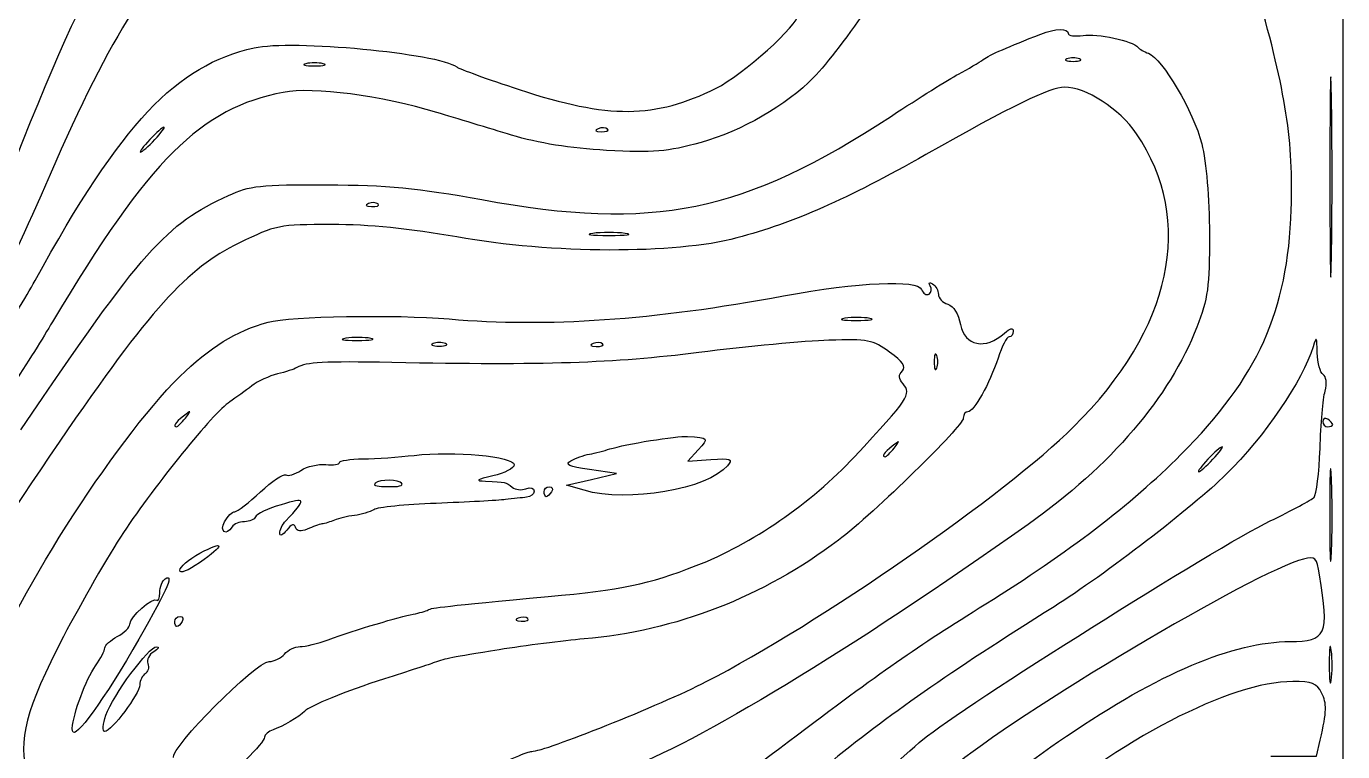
# Model space of a CAD drawing. Extents: x 32 to 2531, y 46 to 1398.
# Drawn here: x 2179.3 to 2531, y 520.3 to 713.9 of the extents above; entities that cross this region are included whole.
import ezdxf

# ---------------------------------------------------------------- set-up
doc = ezdxf.new("R2010")
doc.units = 0
doc.layers.add('Image', color=7, linetype='CONTINUOUS')

msp = doc.modelspace()

# ---------------------------------------------------------------- linework, layer by layer
at = {"layer": 'Image', "color": 7}
for points in [[(32.319879, 721.65756), (32.319879, 1397.653213), (1281.6532, 1397.653213), (2530.9865, 1397.653213), (2530.9865, 721.65312), (2530.9865, 45.6531), (1281.6532, 45.6531), (32.319879, 45.6531), (32.319879, 721.64876)], [(2258.6532, 703.90565)], [(2460.6532, 705.20289)], [(2527.9841, 695.31988)], [(2334.6255, 686.45872)], [(2213.6532, 683.65321)], [(2273.2921, 666.45869)], [(2339.3199, 658.61772)], [(2404.6715, 635.925)], [(2271.3381, 630.59167)], [(2291.3199, 629.20292)], [(2333.2921, 629.12537)], [(2422.5363, 625.98655)], [(2221.8233, 609.31988)], [(2528.3199, 607.57452)], [(2411.1567, 601.31988)], [(2496.3199, 598.31988)], [(2279.1723, 592.17687)], [(2317.6532, 589.65321)], [(2328.3199, 590.02716)], [(2247.0289, 578.55797)], [(2313.2921, 555.79205)], [(2218.9865, 554.98655)], [(2200.62, 529.98655)], [(2191.616, 526.43672)]]:
    msp.add_lwpolyline(points, close=True, dxfattribs=at)
for points in [[(2358.8576, 600.84925), (2356.0147, 597.82308), (2362.1904, 598.23595)], [(2328.3199, 590.02716), (2323.6532, 591.37424), (2330.3199, 592.93392), (2336.9865, 594.4936), (2329.7639, 595.56248)], [(2527.9753, 593.25893), (2527.9787, 593.25893)], [(2220.3314, 568.66588), (2220.3308, 568.66588)], [(2527.9522, 547.296), (2527.9528, 547.296)], [(2511.8256, 519.08981), (2523.9976, 519.03981), (2524.9803, 523.34665)]]:
    msp.add_lwpolyline(points, dxfattribs=at)
for points in [[(2247.6536, 785.68271), (2199.6316, 774.87992), (2188.9067, 762.45841), (2171.6475, 697.65321)], [(2162.8815, 703.6808), (2173.7097, 747.42016), (2180.0945, 762.72585), (2192.8629, 775.55204)], [(2176.2613, 677.78968), (2199.7005, 737.09068), (2207.6353, 747.97029), (2232.5928, 755.0276)], [(2416.9789, 740.10088), (2413.1929, 731.40087), (2397.0385, 707.82491), (2389.6532, 700.22139)], [(2226.3903, 737.81358), (2214.2079, 730.94172), (2201.8625, 711.685), (2185.6851, 674.3202)], [(2517.2572, 664.98655), (2517.8888, 682.88125), (2515.7591, 696.66151), (2508.4345, 722.07524)], [(2363.5813, 697.35299), (2370.7688, 700.92471), (2385.6532, 714.30191), (2385.6532, 717.18991)], [(2240.2093, 708.14699), (2250.31, 710.41647), (2289.3988, 706.72883), (2294.3199, 703.0422)], [(2434.9865, 705.05496), (2436.7508, 706.31748), (2441.6688, 708.47424), (2450.3199, 711.77921)], [(2450.3199, 711.77921), (2454.3361, 713.31356), (2457.6532, 713.43956), (2457.6532, 712.05777)], [(2457.6532, 712.05777), (2457.6532, 711.38053), (2459.4449, 711.10881), (2461.6349, 711.45396)], [(2461.6349, 711.45396), (2465.4348, 712.05283), (2474.9123, 710.00185), (2476.3199, 708.27608)], [(2181.6661, 646.01587), (2204.9584, 688.26184), (2219.26, 703.43999), (2240.2093, 708.14699)], [(2476.3199, 708.27608), (2476.6865, 707.82652), (2477.9415, 707.10777), (2479.1087, 706.67887)], [(2527.9841, 695.31988), (2527.7632, 707.23655), (2527.5824, 697.48655), (2527.5824, 673.65321)], [(2253.9865, 703.90565), (2252.7032, 703.57028), (2253.7532, 703.29588), (2256.3199, 703.29588)], [(2258.6532, 703.90565), (2257.3699, 704.24101), (2255.2699, 704.24101), (2253.9865, 703.90565)], [(2256.3199, 703.29588), (2258.8865, 703.29588), (2259.9365, 703.57028), (2258.6532, 703.90565)], [(2428.3199, 701.11076), (2430.8865, 702.49288), (2433.8865, 704.26777), (2434.9865, 705.05496)], [(2457.3199, 705.20289), (2456.4032, 704.83301), (2457.1532, 704.53037), (2458.9865, 704.53037)], [(2460.6532, 705.20289), (2459.7365, 705.57277), (2458.2365, 705.57277), (2457.3199, 705.20289)], [(2458.9865, 704.53037), (2460.8199, 704.53037), (2461.5699, 704.83301), (2460.6532, 705.20289)], [(2479.1087, 706.67887), (2482.8113, 705.31817), (2491.1971, 691.07704), (2493.3203, 682.54408)], [(2294.3199, 703.0422), (2295.0532, 702.49283), (2302.5532, 699.78015), (2310.9865, 697.01403)], [(2389.6532, 700.22139), (2382.5638, 692.92259), (2370.218, 685.8), (2359.5968, 682.88124)], [(2410.4465, 689.94479), (2417.7101, 694.70395), (2425.7532, 699.72864), (2428.3199, 701.11076)], [(2247.9916, 696.25763), (2225.9818, 692.08357), (2212.1416, 678.33129), (2186.3286, 634.98655)], [(2288.9865, 690.90101), (2274.2161, 695.39281), (2255.9894, 697.7744), (2247.9916, 696.25763)], [(2310.9865, 697.01403), (2334.9731, 689.14648), (2347.2259, 689.22544), (2363.5813, 697.35299)], [(2456.6371, 697.65321), (2452.9031, 697.65321), (2442.4385, 692.56305), (2419.6532, 679.66345)], [(2475.8965, 685.22788), (2471.4191, 691.84732), (2462.4199, 697.65321), (2456.6371, 697.65321)], [(2527.9841, 651.98655), (2528.2051, 663.90321), (2528.2051, 683.40321), (2527.9841, 695.31988)], [(2308.9865, 684.82513), (2303.1198, 686.60577), (2294.1198, 689.33992), (2288.9865, 690.90101)], [(2300.9865, 667.6136), (2347.0784, 659.19859), (2370.9545, 664.06963), (2410.4465, 689.94479)], [(2216.118, 686.98655), (2215.7513, 686.98655), (2214.0421, 685.48655), (2212.3199, 683.65321)], [(2213.6532, 683.65321), (2215.3755, 685.48655), (2216.4847, 686.98655), (2216.118, 686.98655)], [(2332.0699, 686.56397), (2331.0063, 686.13835), (2331.3221, 685.8224), (2332.8755, 685.75843)], [(2334.6255, 686.45877), (2334.1824, 686.90183), (2333.0324, 686.94919), (2332.0699, 686.56397)], [(2332.8755, 685.75843), (2334.2809, 685.70053), (2335.0685, 686.01567), (2334.6255, 686.45872)], [(2212.3199, 683.65321), (2210.5976, 681.81988), (2209.4884, 680.31988), (2209.8551, 680.31988)], [(2209.8551, 680.31988), (2210.2217, 680.31988), (2211.9309, 681.81988), (2213.6532, 683.65321)], [(2334.3198, 680.77655), (2324.6285, 681.31247), (2316.0348, 682.68584), (2308.9865, 684.82513)], [(2359.5968, 682.88124), (2350.4769, 680.37508), (2346.9262, 680.07944), (2334.3198, 680.77655)], [(2459.0989, 606.95803), (2485.5, 633.1656), (2491.6689, 661.91025), (2475.8965, 685.22788)], [(2493.3203, 682.54408), (2494.5768, 677.49393), (2495.3777, 668.14483), (2495.3956, 658.31988)], [(2419.6532, 679.66345), (2398.2185, 667.52849), (2384.6157, 661.53052), (2369.1376, 657.3892)], [(2185.6851, 674.3202), (2172.5559, 643.99573), (2164.9628, 630.22576), (2144.5639, 599.74716)], [(2233.3643, 668.74785), (2238.9696, 671.33743), (2241.8271, 671.64535), (2259.6532, 671.58083)], [(2527.5824, 673.65321), (2527.5824, 649.81988), (2527.7632, 640.06988), (2527.9841, 651.98655)], [(2177.8688, 606.19872), (2210.7435, 654.54481), (2216.3855, 660.90391), (2233.3643, 668.74785)], [(2259.6532, 671.58083), (2275.7721, 671.52253), (2283.7929, 670.75264), (2300.9865, 667.6136)], [(2270.7365, 666.56394), (2269.6729, 666.13832), (2269.9888, 665.82237), (2271.5421, 665.7584)], [(2273.2921, 666.45874), (2272.8491, 666.9018), (2271.6991, 666.94916), (2270.7365, 666.56394)], [(2271.5421, 665.7584), (2272.9476, 665.7005), (2273.7352, 666.01564), (2273.2921, 666.45869)], [(2487.7456, 599.55096), (2508.4375, 620.25961), (2516.2936, 637.67887), (2517.2572, 664.98655)], [(2260.9865, 660.97908), (2246.7631, 660.97808), (2246.0123, 660.82775), (2236.1407, 656.00631)], [(2294.3199, 657.65003), (2281.8807, 659.86919), (2270.7601, 660.9798), (2260.9865, 660.97908)], [(2369.1376, 657.3892), (2352.7417, 653.00232), (2319.7268, 653.11741), (2294.3199, 657.65003)], [(2330.6532, 658.61772), (2328.2699, 658.32194), (2330.2199, 658.07994), (2334.9865, 658.07994)], [(2339.3199, 658.61772), (2336.9365, 658.91348), (2333.0365, 658.91348), (2330.6532, 658.61772)], [(2334.9865, 658.07994), (2339.7532, 658.07994), (2341.7032, 658.32194), (2339.3199, 658.61772)], [(2495.3956, 658.31988), (2495.4206, 644.325), (2495.0007, 641.22832), (2492.0411, 633.60972)], [(2236.1407, 656.00631), (2222.1807, 649.18797), (2212.392, 638.35884), (2188.1116, 602.87159)], [(2153.8712, 601.77968), (2164.3989, 617.47701), (2176.9067, 637.38329), (2181.6661, 646.01587)], [(2381.6532, 641.92797), (2401.5927, 645.61872), (2417.4681, 646.35364), (2418.5116, 643.63427)], [(2418.5116, 643.63427), (2418.9265, 642.55311), (2419.8129, 642.00655), (2420.4813, 642.41967)], [(2420.8023, 644.61803), (2420.2684, 645.48179), (2420.5284, 645.68169), (2421.4472, 645.11387)], [(2420.4813, 642.41967), (2421.1497, 642.8328), (2421.2943, 643.82205), (2420.8023, 644.61803)], [(2421.4472, 645.11387), (2422.2939, 644.59061), (2422.9865, 643.33835), (2422.9865, 642.33104)], [(2292.3199, 635.76733), (2318.6868, 633.52973), (2346.7292, 635.4636), (2381.6532, 641.92797)], [(2422.9865, 642.33104), (2422.9865, 641.32373), (2424.1236, 640.13869), (2425.5133, 639.6976)], [(2243.9517, 634.88744), (2249.9589, 636.50499), (2277.6844, 637.00936), (2292.3199, 635.76733)], [(2425.5133, 639.6976), (2427.0791, 639.20065), (2428.3699, 637.138), (2428.9071, 634.27441)], [(2186.3286, 634.98655), (2181.3064, 626.55321), (2169.8058, 608.76447), (2160.7721, 595.45599)], [(2220.3688, 620.40303), (2228.2943, 628.23225), (2235.3656, 632.57543), (2243.9517, 634.88744)], [(2398.0048, 635.9432), (2395.9781, 635.63673), (2397.3199, 635.37778), (2400.9865, 635.36777)], [(2404.6715, 635.9251), (2403.0316, 636.24158), (2400.0316, 636.24978), (2398.0048, 635.9432)], [(2400.9865, 635.36777), (2404.6532, 635.35707), (2406.3115, 635.60852), (2404.6715, 635.925)], [(2428.9071, 634.27441), (2429.9864, 628.52113), (2435.5657, 627.43137), (2440.6532, 631.9802)], [(2440.6532, 631.9802), (2442.1021, 633.27576), (2442.9865, 633.48283), (2442.9865, 632.52653)], [(2492.0411, 633.60972), (2484.792, 614.94855), (2469.0435, 596.53912), (2446.9865, 580.94263)], [(2264.6715, 630.60987), (2262.6448, 630.30341), (2263.9865, 630.04446), (2267.6532, 630.03445)], [(2271.3381, 630.59177), (2269.6983, 630.90825), (2266.6983, 630.91645), (2264.6715, 630.60987)], [(2267.6532, 630.03445), (2271.3199, 630.02375), (2272.9781, 630.27519), (2271.3381, 630.59167)], [(2291.3199, 629.20292), (2290.4032, 629.5728), (2288.9032, 629.5728), (2287.9865, 629.20292)], [(2333.2921, 629.12542), (2332.8491, 629.56848), (2331.6991, 629.61584), (2330.7365, 629.23062)], [(2393.6948, 630.09), (2387.4385, 629.88375), (2371.8199, 628.40353), (2358.9865, 626.80065)], [(2409.9568, 626.92119), (2405.4436, 630.19388), (2404.1995, 630.43631), (2393.6948, 630.09)], [(2441.8667, 630.98655), (2441.2507, 630.98655), (2439.9217, 628.43655), (2438.9135, 625.31988)], [(2442.9865, 632.52653), (2442.9865, 631.67953), (2442.4825, 630.98655), (2441.8667, 630.98655)], [(2524.2052, 626.73231), (2524.1039, 631.08637), (2523.9733, 631.26941), (2523.0731, 628.32028)], [(2358.9865, 626.80065), (2336.0107, 623.93096), (2317.8793, 623.34108), (2276.9865, 624.13288)], [(2287.9865, 629.20292), (2287.0699, 628.83304), (2287.8199, 628.5304), (2289.6532, 628.5304)], [(2289.6532, 628.5304), (2291.4865, 628.5304), (2292.2365, 628.83304), (2291.3199, 629.20292)], [(2330.7365, 629.23062), (2329.6729, 628.805), (2329.9888, 628.48905), (2331.5421, 628.42508)], [(2331.5421, 628.42508), (2332.9476, 628.36718), (2333.7352, 628.68232), (2333.2921, 629.12537)], [(2413.3717, 621.90513), (2414.4459, 622.97923), (2413.5224, 624.33575), (2409.9568, 626.92119)], [(2422.5363, 625.98655), (2422.1664, 626.90321), (2421.8637, 626.15321), (2421.8637, 624.31988)], [(2422.5363, 622.65321), (2422.9061, 623.56988), (2422.9061, 625.06988), (2422.5363, 625.98655)], [(2523.0731, 628.32028), (2520.3123, 619.27705), (2510.24, 604.5166), (2499.806, 594.22345)], [(2525.7612, 620.92017), (2524.9685, 621.41012), (2524.2683, 624.02559), (2524.2052, 626.73231)], [(2251.6297, 622.77444), (2250.9093, 622.36055), (2248.5672, 621.60175), (2246.4251, 621.08824)], [(2276.9865, 624.13288), (2258.5811, 624.48927), (2254.2068, 624.25488), (2251.6297, 622.77444)], [(2421.8637, 624.31988), (2421.8637, 622.48655), (2422.1664, 621.73655), (2422.5363, 622.65321)], [(2438.9135, 625.31988), (2436.6884, 618.44239), (2432.4965, 610.98655), (2430.8548, 610.98655)], [(2167.1909, 536.66971), (2175.0101, 559.43935), (2202.5452, 602.79585), (2220.3688, 620.40303)], [(2246.4251, 621.08824), (2244.2829, 620.57472), (2241.2024, 619.14177), (2239.5795, 617.90389)], [(2413.5579, 618.4348), (2412.348, 619.89255), (2412.2977, 620.83104), (2413.3717, 621.90513)], [(2526.2805, 616.50816), (2526.8245, 618.58556), (2526.6116, 620.39463), (2525.7612, 620.92017)], [(2239.5795, 617.90389), (2237.9564, 616.66601), (2235.2944, 614.75321), (2233.6637, 613.65321)], [(2400.5501, 598.96657), (2415.1428, 614.59172), (2415.8584, 615.66277), (2413.5579, 618.4348)], [(2524.9312, 601.1456), (2525.1663, 607.65833), (2525.7735, 614.57149), (2526.2805, 616.50816)], [(2233.6637, 613.65321), (2229.3231, 610.72499), (2213.6917, 591.48089), (2205.2917, 578.72375)], [(2221.3199, 609.82329), (2219.0989, 608.08147), (2218.3925, 606.98655), (2219.49, 606.98655)], [(2219.49, 606.98655), (2219.7668, 606.98655), (2220.8168, 608.03655), (2221.8233, 609.31988)], [(2221.8233, 609.31988), (2223.4817, 611.43463), (2223.4347, 611.48179), (2221.3199, 609.82329)], [(2429.6441, 609.31988), (2429.6311, 607.17391), (2405.8969, 583.96468), (2396.26, 576.67589)], [(2430.8548, 610.98655), (2430.194, 610.98655), (2429.6491, 610.23655), (2429.6441, 609.31988)], [(2526.9865, 608.98655), (2526.2532, 609.43977), (2525.6532, 609.17519), (2525.6532, 608.39857)], [(2525.6532, 608.39857), (2525.6532, 607.62196), (2526.2532, 606.98655), (2526.9865, 606.98655)], [(2528.3199, 607.57452), (2528.3199, 607.89791), (2527.7199, 608.53332), (2526.9865, 608.98655)], [(2360.9865, 538.96397), (2390.8301, 554.25399), (2441.1036, 589.09453), (2459.0989, 606.95803)], [(2526.9865, 606.98655), (2527.7199, 606.98655), (2528.3199, 607.25113), (2528.3199, 607.57452)], [(2188.1116, 602.87159), (2160.3576, 562.30765), (2150.1849, 544.0712), (2145.4596, 526.41005)], [(2335.2257, 601.06248), (2339.2728, 602.34697), (2353.1125, 604.58275), (2355.9865, 604.41637)], [(2355.9865, 604.41637), (2361.6312, 604.08959), (2361.756, 603.93453), (2358.8576, 600.84925)], [(2410.6532, 601.82329), (2408.4323, 600.08147), (2407.7259, 598.98655), (2408.8233, 598.98655)], [(2408.8233, 598.98655), (2409.1001, 598.98655), (2410.1501, 600.03655), (2411.1567, 601.31988)], [(2411.1567, 601.31988), (2412.8151, 603.43463), (2412.768, 603.48179), (2410.6532, 601.82329)], [(2498.7847, 601.65321), (2498.418, 601.65321), (2496.7088, 600.15321), (2494.9865, 598.31988)], [(2496.3199, 598.31988), (2498.0421, 600.15321), (2499.1513, 601.65321), (2498.7847, 601.65321)], [(2262.9865, 597.42075), (2262.9865, 597.92616), (2265.8365, 598.3784), (2269.3199, 598.42569)], [(2269.3199, 598.42569), (2272.8032, 598.47299), (2278.9532, 598.89253), (2282.9865, 599.35799)], [(2282.9865, 599.35799), (2293.4652, 600.56727), (2309.6532, 599.06368), (2309.6532, 596.88111)], [(2329.7639, 595.56248), (2324.2083, 596.38467), (2323.0607, 596.92205), (2324.792, 597.89092)], [(2324.792, 597.89092), (2326.0299, 598.58367), (2328.278, 599.38837), (2329.7877, 599.67913)], [(2329.7877, 599.67913), (2331.2976, 599.96989), (2333.7447, 600.5924), (2335.2257, 601.06248)], [(2358.3199, 569.93235), (2373.0615, 575.62879), (2388.9677, 586.56472), (2400.5501, 598.96657)], [(2362.1904, 598.23595), (2367.6127, 598.59843), (2368.1599, 598.39897), (2366.6763, 596.60099)], [(2435.6532, 559.70365), (2457.7803, 573.46528), (2474.3313, 586.12576), (2487.7456, 599.55096)], [(2494.9865, 598.31988), (2493.2643, 596.48655), (2492.1551, 594.98655), (2492.5217, 594.98655)], [(2492.5217, 594.98655), (2492.8884, 594.98655), (2494.5976, 596.48655), (2496.3199, 598.31988)], [(2523.3488, 588.14921), (2523.9841, 588.78448), (2524.6961, 594.63285), (2524.9312, 601.1456)], [(2527.9787, 593.25893), (2527.7281, 598.97579), (2527.5216, 594.65321), (2527.5197, 583.65321)], [(2241.8979, 589.57904), (2244.9687, 592.47157), (2247.9963, 594.51985), (2248.6259, 594.13077)], [(2248.6259, 594.13077), (2249.2553, 593.74169), (2251.0957, 594.29175), (2252.7156, 595.35311)], [(2252.7156, 595.35311), (2254.3355, 596.41447), (2257.3091, 597.10711), (2259.3236, 596.89232)], [(2259.3236, 596.89232), (2261.3383, 596.67753), (2262.9865, 596.91522), (2262.9865, 597.42075)], [(2309.6532, 596.88111), (2309.6532, 595.92479), (2307.1052, 594.57288), (2303.9865, 593.87447)], [(2366.6763, 596.60099), (2361.5076, 590.33717), (2340.0099, 586.65272), (2328.3199, 590.02716)], [(2279.1723, 592.17687), (2277.5176, 593.22527), (2272.3199, 592.71009), (2272.3199, 591.49771)], [(2272.3199, 591.49771), (2272.3199, 591.21657), (2274.2699, 590.99573), (2276.6532, 591.00696)], [(2276.6532, 591.00696), (2279.5993, 591.02086), (2280.4057, 591.39535), (2279.1723, 592.17687)], [(2303.9865, 593.87447), (2299.5772, 592.88704), (2299.1335, 592.57377), (2301.9865, 592.46267)], [(2301.9865, 592.46267), (2307.3183, 592.25504), (2307.5101, 592.21184), (2309.1509, 590.85016)], [(2309.1509, 590.85016), (2309.9745, 590.16653), (2311.6245, 589.98175), (2312.8176, 590.43953)], [(2312.8176, 590.43953), (2314.0156, 590.89929), (2314.9865, 590.61117), (2314.9865, 589.79587)], [(2317.6532, 589.65321), (2317.6532, 590.38655), (2318.2887, 590.98655), (2319.0652, 590.98655)], [(2319.0652, 590.98655), (2319.8419, 590.98655), (2320.1064, 590.38655), (2319.6532, 589.65321)], [(2499.806, 594.22345), (2491.2431, 585.77597), (2467.1759, 567.29252), (2453.8845, 558.95612)], [(2527.9753, 573.25893), (2528.2277, 578.54209), (2528.2292, 587.54209), (2527.9753, 593.25893)], [(2235.0308, 584.31988), (2235.7368, 584.31988), (2238.8269, 586.68649), (2241.8979, 589.57904)], [(2248.6532, 581.89655), (2254.2879, 587.87095), (2254.1856, 588.21889), (2247.3931, 586.17849)], [(2307.3199, 587.54409), (2305.3032, 587.30075), (2296.9709, 586.85303), (2288.8037, 586.54917)], [(2312.9865, 588.15321), (2311.8865, 588.06151), (2309.3365, 587.78744), (2307.3199, 587.54409)], [(2314.9865, 589.79587), (2314.9865, 588.98407), (2314.0865, 588.24488), (2312.9865, 588.15321)], [(2318.2412, 588.31988), (2317.9177, 588.31988), (2317.6532, 588.91988), (2317.6532, 589.65321)], [(2319.6532, 589.65321), (2319.2, 588.91988), (2318.5645, 588.31988), (2318.2412, 588.31988)], [(2511.5901, 581.83409), (2517.4221, 584.67215), (2522.7135, 587.51395), (2523.3488, 588.14921)], [(2232.3199, 581.65321), (2233.1048, 583.11988), (2234.3247, 584.31988), (2235.0308, 584.31988)], [(2247.3931, 586.17849), (2243.8695, 585.12001), (2240.7865, 583.66881), (2240.5421, 582.9536)], [(2272.1371, 584.85872), (2271.1376, 584.23283), (2268.8199, 583.53715), (2266.9865, 583.31275)], [(2288.8037, 586.54917), (2280.6365, 586.24532), (2273.1365, 585.48461), (2272.1371, 584.85872)], [(2234.3199, 580.31988), (2232.7073, 577.71083), (2230.8667, 578.93796), (2232.3199, 581.65321)], [(2237.6208, 581.65321), (2236.2585, 581.65321), (2234.7731, 581.05321), (2234.3199, 580.31988)], [(2240.5421, 582.9536), (2240.2976, 582.23839), (2238.9831, 581.65321), (2237.6208, 581.65321)], [(2247.0289, 578.55797), (2247.0059, 579.42227), (2247.7365, 580.92461), (2248.6532, 581.89655)], [(2251.2652, 580.15067), (2250.888, 581.28199), (2250.1488, 581.04497), (2248.8943, 579.39055)], [(2258.3199, 581.03921), (2257.5865, 580.92641), (2255.8225, 580.31049), (2254.3999, 579.67047)], [(2261.6532, 582.07452), (2260.5532, 581.61789), (2259.0532, 581.152), (2258.3199, 581.03921)], [(2266.9865, 583.31275), (2265.1532, 583.08836), (2262.7532, 582.53116), (2261.6532, 582.07452)], [(2446.9865, 580.94263), (2399.4632, 547.33876), (2358.6035, 522.57075), (2338.3199, 515.07197)], [(2418.8633, 523.52921), (2429.796, 532.44411), (2497.2341, 574.84795), (2511.5901, 581.83409)], [(2527.5197, 583.65321), (2527.5197, 572.65321), (2527.7229, 567.97579), (2527.9753, 573.25893)], [(2205.2917, 578.72375), (2201.2824, 572.63496), (2194.0731, 560.15321), (2189.2709, 550.98655)], [(2225.6641, 573.20911), (2232.4876, 576.91317), (2232.4509, 575.40283), (2225.6031, 570.66588)], [(2248.8943, 579.39055), (2247.8916, 578.06835), (2247.0523, 577.69369), (2247.0289, 578.55797)], [(2254.3999, 579.67047), (2252.6507, 578.88356), (2251.6357, 579.03904), (2251.2652, 580.15067)], [(2220.3308, 568.66588), (2220.3308, 569.57559), (2222.7369, 571.62003), (2225.6641, 573.20911)], [(2396.26, 576.67589), (2376.3008, 561.58015), (2352.7292, 552.445), (2328.3199, 550.34583)], [(2225.6031, 570.66588), (2222.4855, 568.50947), (2220.325, 567.68977), (2220.3314, 568.66588)], [(2318.7432, 561.65291), (2338.4099, 563.47803), (2345.4028, 564.94095), (2358.3199, 569.93235)], [(2520.4951, 571.65291), (2507.7664, 568.47232), (2443.3892, 530.20741), (2426.3199, 515.67639)], [(2524.8323, 567.42473), (2524.066, 572.14579), (2523.7399, 572.46368), (2520.4951, 571.65291)], [(2216.4627, 566.40816), (2219.0723, 568.02096), (2216.6177, 562.68309), (2207.7917, 547.55148)], [(2214.9865, 562.68564), (2214.9865, 564.23124), (2215.6508, 565.90639), (2216.4627, 566.40816)], [(2516.946, 549.65321), (2526.6403, 549.65321), (2527.4285, 551.4296), (2524.8323, 567.42473)], [(2214.2057, 560.65625), (2214.6352, 560.2268), (2214.9865, 561.14003), (2214.9865, 562.68564)], [(2206.9865, 554.30473), (2206.9865, 556.25929), (2213.166, 561.69601), (2214.2057, 560.65625)], [(2286.6583, 558.10523), (2287.6573, 558.71091), (2290.8741, 559.0666), (2318.7432, 561.65291)], [(2382.9865, 523.001), (2408.3148, 542.06135), (2416.8484, 548.00828), (2435.6532, 559.70365)], [(2218.9865, 554.98655), (2218.9865, 555.71988), (2219.622, 556.31988), (2220.3985, 556.31988)], [(2220.3985, 556.31988), (2221.1752, 556.31988), (2221.4397, 555.71988), (2220.9865, 554.98655)], [(2259.9596, 550.12695), (2267.3041, 552.76712), (2279.1968, 556.35095), (2282.6583, 556.96711)], [(2282.6583, 556.96711), (2284.3109, 557.26132), (2286.1109, 557.77347), (2286.6583, 558.10523)], [(2310.7365, 555.89731), (2309.6729, 555.47168), (2309.9888, 555.15573), (2311.5421, 555.09176)], [(2313.2921, 555.79211), (2312.8491, 556.23516), (2311.6991, 556.28252), (2310.7365, 555.89731)], [(2311.5421, 555.09176), (2312.9476, 555.03386), (2313.7352, 555.349), (2313.2921, 555.79205)], [(2453.8845, 558.95612), (2425.5391, 541.17745), (2409.8852, 530.25007), (2393.0139, 516.46444)], [(2203.6532, 550.98655), (2205.4865, 551.96772), (2206.9865, 553.46091), (2206.9865, 554.30473)], [(2219.5745, 553.65321), (2219.2511, 553.65321), (2218.9865, 554.25321), (2218.9865, 554.98655)], [(2220.9865, 554.98655), (2220.5333, 554.25321), (2219.8979, 553.65321), (2219.5745, 553.65321)], [(2189.2709, 550.98655), (2179.2263, 531.81289), (2176.9557, 523.0614), (2179.6783, 514.0148)], [(2200.3199, 547.96707), (2200.3199, 548.64661), (2201.8199, 550.00537), (2203.6532, 550.98655)], [(2252.4561, 548.31988), (2253.8181, 548.31988), (2257.1947, 549.13307), (2259.9596, 550.12695)], [(2328.3199, 550.34583), (2322.8199, 549.87283), (2312.6199, 548.57329), (2305.6532, 547.45799)], [(2457.1984, 524.38839), (2481.7961, 541.15631), (2501.8899, 549.65321), (2516.946, 549.65321)], [(2527.9528, 547.296), (2527.6561, 549.69247), (2527.4072, 548.05321), (2527.3997, 543.65321)], [(2207.7917, 547.55148), (2198.434, 531.50828), (2191.252, 522.13336), (2191.616, 526.43672)], [(2197.8383, 543.19237), (2199.2032, 545.13891), (2200.3199, 547.28752), (2200.3199, 547.96707)], [(2200.62, 529.98655), (2202.4588, 535.31759), (2212.0845, 548.33484), (2214.1467, 548.27933)], [(2213.3752, 546.91073), (2212.1224, 546.18031), (2211.4133, 544.75925), (2211.7995, 543.75281)], [(2214.1467, 548.27933), (2214.9753, 548.25703), (2214.6281, 547.64117), (2213.3752, 546.91073)], [(2244.1849, 544.31988), (2245.5463, 544.31988), (2247.4069, 545.21988), (2248.3199, 546.31988)], [(2248.3199, 546.31988), (2249.2328, 547.41988), (2251.0941, 548.31988), (2252.4561, 548.31988)], [(2305.6532, 547.45799), (2292.4903, 545.35067), (2291.6236, 545.17891), (2288.3199, 544.02272)], [(2527.9392, 539.296), (2528.2435, 541.29953), (2528.2496, 544.89953), (2527.9522, 547.296)], [(2191.616, 526.43672), (2191.9792, 530.73036), (2195.2207, 539.45925), (2197.8383, 543.19237)], [(2211.7995, 543.75281), (2212.1857, 542.74639), (2211.8605, 541.52685), (2211.0775, 541.04272)], [(2218.6532, 518.68015), (2217.8048, 521.29423), (2240.7335, 544.31988), (2244.1849, 544.31988)], [(2288.3199, 544.02272), (2287.2199, 543.63775), (2281.2199, 541.68967), (2274.9865, 539.69365)], [(2527.3997, 543.65321), (2527.3867, 539.25321), (2527.6351, 537.29247), (2527.9392, 539.296)], [(2209.6532, 538.09973), (2209.6532, 535.76153), (2202.0385, 525.65321), (2200.2772, 525.65321)], [(2211.0775, 541.04272), (2210.2941, 540.5586), (2209.6532, 539.23425), (2209.6532, 538.09973)], [(2274.9865, 539.69365), (2264.4453, 536.3182), (2255.2192, 532.55259), (2253.6532, 530.98655)], [(2314.3735, 520.31988), (2317.8117, 520.31988), (2348.7472, 532.69329), (2360.9865, 538.96397)], [(2517.6485, 538.98681), (2501.0299, 538.98681), (2470.942, 523.37211), (2446.3203, 501.96966)], [(2525.3376, 535.98681), (2524.1276, 538.45953), (2522.7763, 538.98681), (2517.6485, 538.98681)], [(2524.9803, 523.34665), (2526.7689, 531.18627), (2526.8191, 532.95905), (2525.3376, 535.98681)], [(2253.6532, 530.98655), (2252.306, 529.63939), (2247.5876, 526.88711), (2245.3199, 526.12567)], [(2200.2772, 525.65321), (2199.6436, 525.65321), (2199.7979, 527.60321), (2200.62, 529.98655)], [(2242.9865, 524.14081), (2242.9865, 523.48005), (2240.7651, 520.78212), (2238.05, 518.1454)], [(2245.3199, 526.12567), (2244.0365, 525.69476), (2242.9865, 524.80157), (2242.9865, 524.14081)], [(2405.2403, 473.65321), (2423.7664, 498.50872), (2434.2469, 508.74259), (2457.1984, 524.38839)], [(2334.3199, 488.78073), (2347.6955, 496.90151), (2356.9745, 503.42616), (2382.9865, 523.001)], [(2389.53, 495.60096), (2400.8289, 507.01933), (2414.0289, 519.58705), (2418.8633, 523.52921)], [(2300.3199, 514.4412), (2308.468, 518.27381), (2313.3593, 520.31988), (2314.3735, 520.31988)]]:
    msp.add_open_spline(points, degree=3, dxfattribs=at)

doc.saveas('drawing.dxf')
